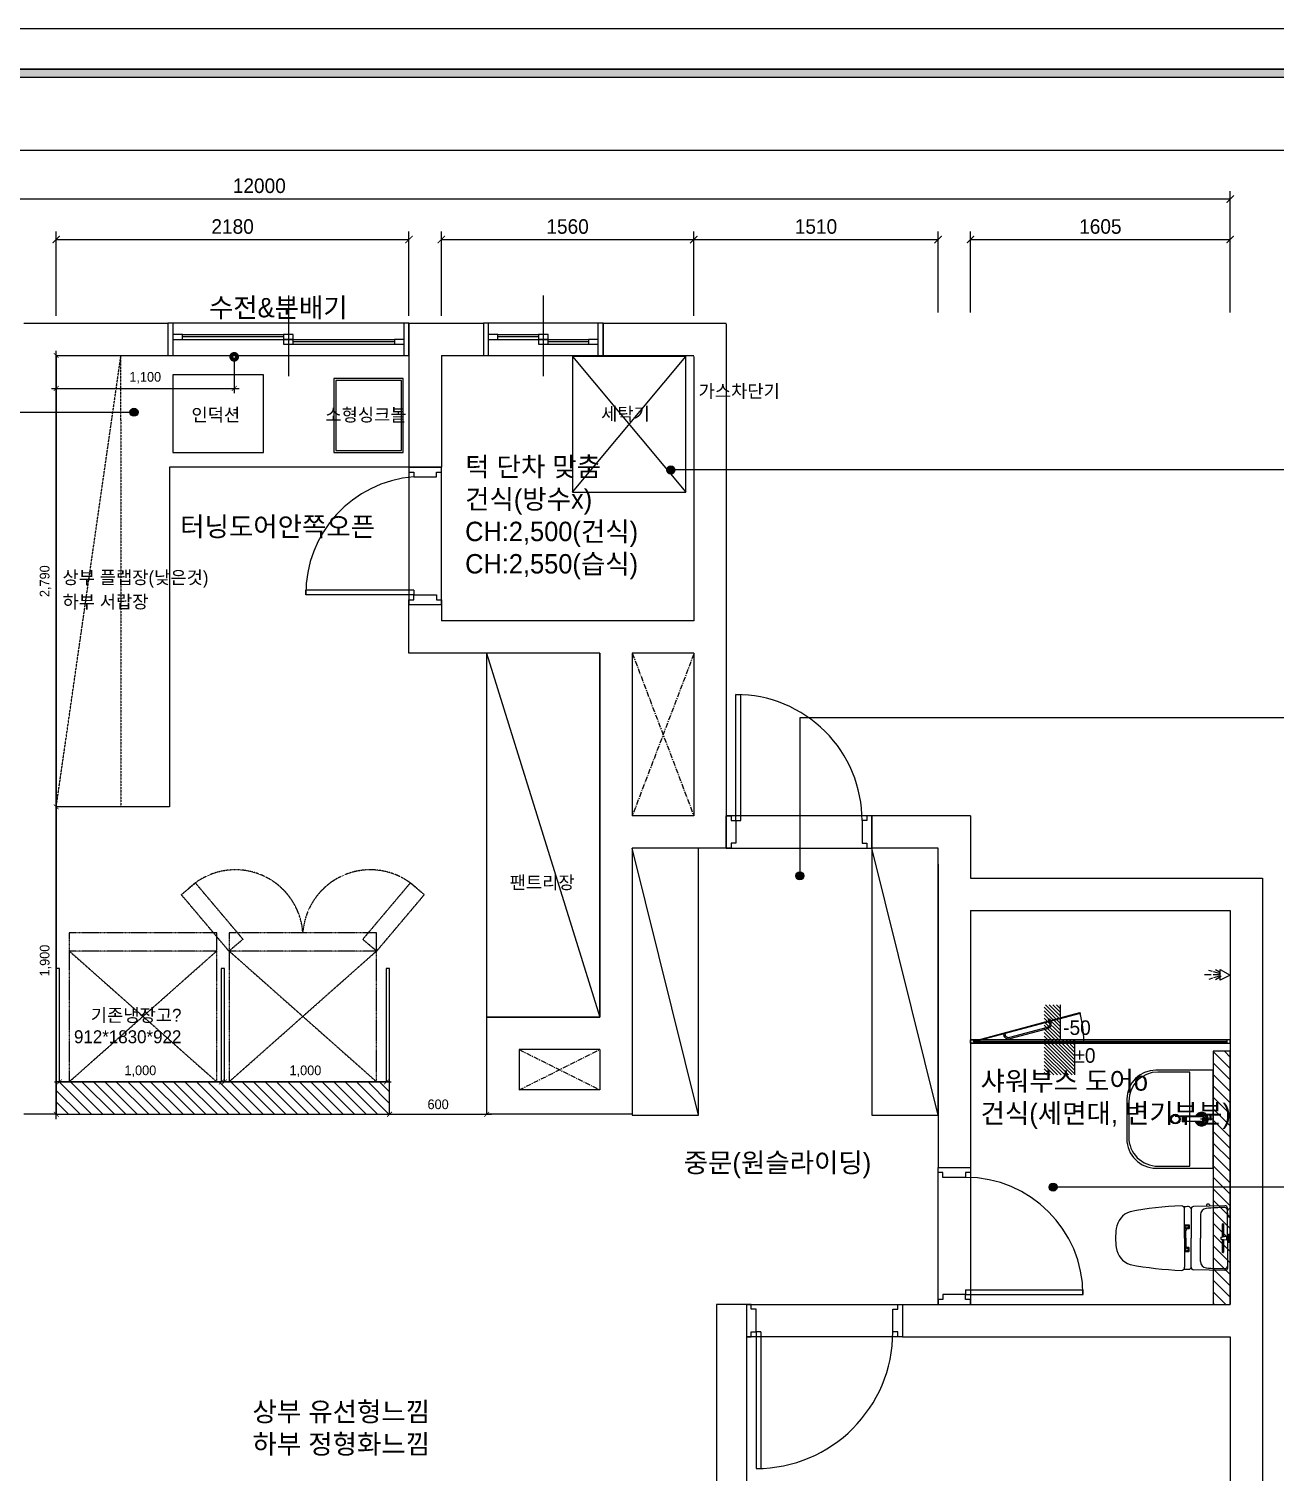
# Model space of a CAD drawing. Header units: millimetres. Extents: x 217202 to 745838, y -6815 to 171372.
# Drawn here: x 225789 to 233490, y 64850 to 73772 of the extents above; entities that cross this region are included whole.
import ezdxf
from ezdxf.enums import TextEntityAlignment as Align

# ---------------------------------------------------------------- set-up
doc = ezdxf.new("R2010")
doc.units = ezdxf.units.MM
doc.header["$PDMODE"] = 3
for name, pattern in [('CENTER', [50.8, 31.75, -6.35, 6.35, -6.35]), ('DASHED', [0.75, 0.5, -0.25]), ('DASHEDX2', [1.5, 1, -0.5]), ('HID', [2.3, 1.5, -0.8]), ('HIDDEN', [0.375, 0.25, -0.125])]:
    doc.linetypes.add(name, pattern=pattern)
doc.layers.get('DEFPOINTS').update_dxf_attribs({"color": 248})
for name, color, linetype in [('0-ELC TEXT', 7, 'Continuous'), ('03-WAL NEW', 3, 'Continuous'), ('04_FUR', 6, 'Continuous'), ('06-FUR', 6, 'Continuous'), ('06-LIGHT', 4, 'Continuous'), ('07-DIM WAL', 5, 'Continuous'), ('BATH', 4, 'Continuous'), ('C-WALL1', 2, 'Continuous'), ('C-WIN', 4, 'Continuous'), ('CO-BATH', 6, 'Continuous'), ('FIN', 2, 'Continuous'), ('FORM(YOURNAME)-1', 1, 'Continuous'), ('FORM(YOURNAME)-11', 1, 'Continuous'), ('FUR', 8, 'DASHED'), ('HL', 6, 'HIDDEN'), ('TOILET-1', 6, 'Continuous'), ('도면층4', 4, 'Continuous'), ('도면층5', 5, 'Continuous'), ('욕실설비', 3, 'Continuous'), ('치수', 7, 'Continuous')]:
    doc.layers.add(name, color=color, linetype=linetype)
doc.styles.add('HY 울릉도 L', font='')
doc.styles.add('YOURNAME', font='HY울릉도M.TTF')
doc.styles.add('코레일둥고', font='Korail_Round_Gothic_Medium.ttf')
doc.styles.get('HY 울릉도 L').set_extended_font_data('HY울릉도L')
doc.dimstyles.new('30', dxfattribs={"dimscale": 30, "dimtxt": 2, "dimasz": 1, "dimexe": 1, "dimexo": 1, "dimgap": 1, "dimtad": 1, "dimdec": 0, "dimrnd": 0.05, "dimdsep": 46, "dimlunit": 6, "dimtxsty": 'HY 울릉도 L', "dimblk": 'ARCHTICK', "dimcen": 2.5, "dimdle": 1, "dimclrd": 133, "dimclre": 133, "dimclrt": 30, "dimadec": 0, "dimazin": 0, "dimtfac": 1, "dimtdec": 0, "dimtix": 1, "dimtmove": 2, "dimatfit": 3, "dimldrblk": 'ARCHTICK', "dimfxl": 1, "dimlwd": -1, "dimlwe": -1, "dimarcsym": 0})
doc.dimstyles.new('YOURNAME-50', dxfattribs={"dimscale": 50, "dimtxt": 1.8, "dimasz": 0.9, "dimexe": 1, "dimexo": 3, "dimgap": 0.7, "dimtad": 1, "dimdec": 0, "dimzin": 0, "dimdsep": 46, "dimtxsty": 'YOURNAME', "dimblk": 'ARCHTICK', "dimcen": 0, "dimclrd": 1, "dimclre": 1, "dimclrt": 7, "dimadec": 0, "dimazin": 0, "dimtfac": 1, "dimtdec": 0, "dimtix": 1, "dimtmove": 2, "dimatfit": 3, "dimldrblk": 'ARCHTICK', "dimfxl": 1, "dimtolj": 1, "dimtzin": 0, "dimarcsym": 0})

# ---------------------------------------------------------------- blocks, each defined once
blk = doc.blocks.new('FORM-ELEVATION')
at = {"layer": 'FORM(YOURNAME)-11'}
h = blk.add_hatch(color=256, dxfattribs=at)
h.dxf.hatch_style = 1
h.paths.add_polyline_path([(-10309, 35708), (71691, 35708), (71691, 35508), (-10309, 35508)])
h.paths.add_polyline_path([(-10309, -21492), (71691, -21492), (71691, -21692), (-10309, -21692)])
at = {"layer": 'DEFPOINTS', "color": 158}
for points in [[(-10309, -21692), (71691, -21692), (71691, 35708), (-10309, 35708)], [(-8309, 33708), (61071, 33708), (61071, -19692), (-8309, -19692)]]:
    blk.add_lwpolyline(points, close=True, dxfattribs=at)
at = {"layer": 'FORM(YOURNAME)-11', "color": 250}
blk.add_lwpolyline([(-11309, -22692), (72691, -22692), (72691, 36708), (-11309, 36708)], close=True, dxfattribs=at)
at = {"layer": 'FORM(YOURNAME)-11'}
blk.add_lwpolyline([(-10309, 35708), (71691, 35708), (71691, 35508), (-10309, 35508)], close=True, dxfattribs=at)
at = {"layer": 'FORM(YOURNAME)-11', "color": 3, "style": 'YOURNAME'}
for tag, height, p in [('1', 450, (71041, -1219)), ('2', 450, (71041, -1863)), ('3', 450, (71041, -3150)), ('4', 450, (71041, -5081)), ('5', 515, (71041, -7398)), ('6', 515, (71041, -9650)), ('7', 515, (71041, -11903)), ('8', 515, (71041, -14155)), ('9', 515, (71041, -16408)), ('10', 515, (66791, -18596)), ('11', 515, (71041, -18660)), ('12', 515, (66791, -20848)), ('13', 515, (71041, -20848))]:
    blk.add_attdef(tag, text='', height=height, dxfattribs=at).set_placement(p, align=Align.MIDDLE_RIGHT)
blk = doc.blocks.new('_ArchTick')
at = {"color": 0, "linetype": 'ByBlock', "const_width": 0.15}
blk.add_lwpolyline([(-0.5, -0.5), (0.5, 0.5)], dxfattribs=at)
blk = doc.blocks.new('*D8')
at = {"layer": 'DEFPOINTS', "color": 0, "transparency": 16777216}
for p in [(221212.8, 72719.6), (221212.8, 71869.6), (233212.8, 71869.6)]:
    blk.add_point(p, dxfattribs=at)
at = {"layer": '치수', "color": 1, "lineweight": -2, "transparency": 16777216}
for p, q in [((221212.8, 72019.6), (221212.8, 72769.6)), ((233212.8, 72719.6), (221212.8, 72719.6)), ((233212.8, 72019.6), (233212.8, 72769.6))]:
    blk.add_line(p, q, dxfattribs=at)
at = {"layer": '치수', "color": 1, "lineweight": -2, "transparency": 16777216, "xscale": 45, "yscale": 45, "zscale": 45, "rotation": 180}
blk.add_blockref('_ArchTick', (221212.8, 72719.6), dxfattribs=at)
at = {"layer": '치수', "color": 1, "lineweight": -2, "transparency": 16777216, "xscale": 45, "yscale": 45, "zscale": 45}
blk.add_blockref('_ArchTick', (233212.8, 72719.6), dxfattribs=at)
at = {"layer": '치수', "color": 7, "transparency": 16777216, "insert": (227212.8, 72801.4), "char_height": 90, "attachment_point": 5, "style": 'YOURNAME'}
blk.add_mtext('\\A1;12000', dxfattribs=at)
blk = doc.blocks.new('*D9')
at = {"layer": 'DEFPOINTS', "color": 0, "transparency": 16777216}
for p in [(228137.8, 72469.6), (225957.8, 71847.6), (228137.8, 71847.6)]:
    blk.add_point(p, dxfattribs=at)
at = {"layer": '치수', "color": 1, "lineweight": -2, "transparency": 16777216}
for p, q in [((225957.8, 71997.6), (225957.8, 72519.6)), ((225957.8, 72469.6), (228137.8, 72469.6)), ((228137.8, 71997.6), (228137.8, 72519.6))]:
    blk.add_line(p, q, dxfattribs=at)
at = {"layer": '치수', "color": 1, "lineweight": -2, "transparency": 16777216, "xscale": 45, "yscale": 45, "zscale": 45, "rotation": 180}
blk.add_blockref('_ArchTick', (225957.8, 72469.6), dxfattribs=at)
at = {"layer": '치수', "color": 1, "lineweight": -2, "transparency": 16777216, "xscale": 45, "yscale": 45, "zscale": 45}
blk.add_blockref('_ArchTick', (228137.8, 72469.6), dxfattribs=at)
at = {"layer": '치수', "color": 7, "transparency": 16777216, "insert": (227047.8, 72549.6), "char_height": 90, "attachment_point": 5, "style": 'YOURNAME'}
blk.add_mtext('\\A1;2180', dxfattribs=at)
blk = doc.blocks.new('*D22')
at = {"layer": 'DEFPOINTS', "color": 0, "transparency": 16777216}
for p in [(229897.8, 72469.6), (228337.8, 71847.6), (229897.8, 71847.6)]:
    blk.add_point(p, dxfattribs=at)
at = {"layer": '치수', "color": 1, "lineweight": -2, "transparency": 16777216}
for p, q in [((228337.8, 71997.6), (228337.8, 72519.6)), ((228337.8, 72469.6), (229897.8, 72469.6)), ((229897.8, 71997.6), (229897.8, 72519.6))]:
    blk.add_line(p, q, dxfattribs=at)
at = {"layer": '치수', "color": 1, "lineweight": -2, "transparency": 16777216, "xscale": 45, "yscale": 45, "zscale": 45, "rotation": 180}
blk.add_blockref('_ArchTick', (228337.8, 72469.6), dxfattribs=at)
at = {"layer": '치수', "color": 1, "lineweight": -2, "transparency": 16777216, "xscale": 45, "yscale": 45, "zscale": 45}
blk.add_blockref('_ArchTick', (229897.8, 72469.6), dxfattribs=at)
at = {"layer": '치수', "color": 7, "transparency": 16777216, "insert": (229117.8, 72549.6), "char_height": 90, "attachment_point": 5, "style": 'YOURNAME'}
blk.add_mtext('\\A1;1560', dxfattribs=at)
blk = doc.blocks.new('*D25')
at = {"layer": 'DEFPOINTS', "color": 0, "transparency": 16777216}
for p in [(233212.8, 72469.6), (231607.8, 71869.6), (233212.8, 71869.6)]:
    blk.add_point(p, dxfattribs=at)
at = {"layer": '치수', "color": 1, "lineweight": -2, "transparency": 16777216}
for p, q in [((231607.8, 72019.6), (231607.8, 72519.6)), ((231607.8, 72469.6), (233212.8, 72469.6)), ((233212.8, 72019.6), (233212.8, 72519.6))]:
    blk.add_line(p, q, dxfattribs=at)
at = {"layer": '치수', "color": 1, "lineweight": -2, "transparency": 16777216, "xscale": 45, "yscale": 45, "zscale": 45, "rotation": 180}
blk.add_blockref('_ArchTick', (231607.8, 72469.6), dxfattribs=at)
at = {"layer": '치수', "color": 1, "lineweight": -2, "transparency": 16777216, "xscale": 45, "yscale": 45, "zscale": 45}
blk.add_blockref('_ArchTick', (233212.8, 72469.6), dxfattribs=at)
at = {"layer": '치수', "color": 7, "transparency": 16777216, "insert": (232410.3, 72549.6), "char_height": 90, "attachment_point": 5, "style": 'YOURNAME'}
blk.add_mtext('\\A1;1605', dxfattribs=at)
blk = doc.blocks.new('*D26')
at = {"layer": 'DEFPOINTS', "color": 0, "transparency": 16777216}
for p in [(231407.8, 72469.6), (229897.8, 71847.6), (231407.8, 71869.6)]:
    blk.add_point(p, dxfattribs=at)
at = {"layer": '치수', "color": 1, "lineweight": -2, "transparency": 16777216}
for p, q in [((229897.8, 71997.6), (229897.8, 72519.6)), ((229897.8, 72469.6), (231407.8, 72469.6)), ((231407.8, 72019.6), (231407.8, 72519.6))]:
    blk.add_line(p, q, dxfattribs=at)
at = {"layer": '치수', "color": 1, "lineweight": -2, "transparency": 16777216, "xscale": 45, "yscale": 45, "zscale": 45, "rotation": 180}
blk.add_blockref('_ArchTick', (229897.8, 72469.6), dxfattribs=at)
at = {"layer": '치수', "color": 1, "lineweight": -2, "transparency": 16777216, "xscale": 45, "yscale": 45, "zscale": 45}
blk.add_blockref('_ArchTick', (231407.8, 72469.6), dxfattribs=at)
at = {"layer": '치수', "color": 7, "transparency": 16777216, "insert": (230652.8, 72549.6), "char_height": 90, "attachment_point": 5, "style": 'YOURNAME'}
blk.add_mtext('\\A1;1510', dxfattribs=at)
blk = doc.blocks.new('*D28')
at = {"layer": 'C-WIN', "color": 133, "transparency": 16777216}
for p, q in [((225957.8, 71722.6), (225957.8, 71519.5)), ((227057.8, 71722.6), (227057.8, 71519.5)), ((225927.8, 71549.5), (227087.8, 71549.5))]:
    blk.add_line(p, q, dxfattribs=at)
at = {"layer": 'DEFPOINTS', "color": 0, "transparency": 16777216}
for p in [(225957.8, 71752.6), (227057.8, 71752.6), (227057.8, 71549.5)]:
    blk.add_point(p, dxfattribs=at)
at = {"layer": 'C-WIN', "color": 133, "transparency": 16777216, "xscale": 30, "yscale": 30, "zscale": 30, "rotation": 180}
blk.add_blockref('_ArchTick', (225957.8, 71549.5), dxfattribs=at)
at = {"layer": 'C-WIN', "color": 133, "transparency": 16777216, "xscale": 30, "yscale": 30, "zscale": 30}
blk.add_blockref('_ArchTick', (227057.8, 71549.5), dxfattribs=at)
at = {"layer": 'C-WIN', "color": 30, "transparency": 16777216, "insert": (226507.8, 71615.2), "char_height": 60, "attachment_point": 5, "style": 'HY 울릉도 L'}
blk.add_mtext('1,100', dxfattribs=at)
blk = doc.blocks.new('B-003')
blk.add_line((0, 0), (0, -65))
at = {"layer": 'CO-BATH'}
for p, q in [((-252.5, 0), (-252.5, -295)), ((252.5, 0), (-252.5, 0)), ((252.5, -295), (252.5, 0)), ((-102.5, -445), (102.5, -445))]:
    blk.add_line(p, q, dxfattribs=at)
at = {"layer": 'CO-BATH', "color": 8}
for p, q in [((-12.5, -60), (-12.5, -150.5)), ((12.5, -60), (12.5, -150.5)), ((-242.5, -120), (-242.5, -285)), ((242.5, -120), (-242.5, -120)), ((242.5, -285), (242.5, -120)), ((-14.5, -155.5), (-14.5, -160.5)), ((-14.5, -160.5), (14.5, -160.5)), ((-13.5, -150.5), (-13.5, -155.5)), ((13.5, -150.5), (13.5, -155.5)), ((14.5, -155.5), (14.5, -160.5)), ((-92.5, -435), (92.5, -435))]:
    blk.add_line(p, q, dxfattribs=at)
at = {"layer": 'CO-BATH', "color": 251}
for p, q in [((-14.5, -155.5), (14.5, -155.5)), ((-13.5, -150.5), (13.5, -150.5))]:
    blk.add_line(p, q, dxfattribs=at)
at = {"layer": 'CO-BATH', "color": 8}
blk.add_circle((0, -195), 25, dxfattribs=at)
at = {"layer": 'CO-BATH', "color": 251}
blk.add_circle((0, -195), 20, dxfattribs=at)
at = {"layer": 'CO-BATH', "color": 8}
for centre, radius, start, end in [((0, -60), 35, 290.92481, 249.07514), ((0, -60), 12.5, 359.99998, 179.99998), ((-92.5, -285), 150, 180, 270), ((92.5, -285), 150, 270, 0)]:
    blk.add_arc(centre, radius, start, end, dxfattribs=at)
at = {"layer": 'CO-BATH', "color": 251}
for radius, start, end in [(30, 294.62429, 245.37566), (25, 299.99998, 239.99998), (18, 313.98294, 226.01701)]:
    blk.add_arc((0, -60), radius, start, end, dxfattribs=at)
at = {"layer": 'CO-BATH'}
for centre, start, end in [((-102.5, -295), 180, 270), ((102.5, -295), 270, 0)]:
    blk.add_arc(centre, 150, start, end, dxfattribs=at)
blk = doc.blocks.new('A$C4B2D31F0')
at = {"layer": 'FIN', "color": 4}
for p, q in [((185, 690.9), (20.4, 690.9)), ((37.2, 692.3), (24.7, 692.3)), ((37.2, 692.3), (49.7, 692.3)), ((200.9, 690.9), (365.5, 690.9)), ((12.6, 465.9), (192.9, 465.9)), ((47.7, 523.7), (192.9, 523.7)), ((338.2, 523.7), (192.9, 523.7)), ((373.3, 465.9), (192.9, 465.9)), ((192.9, 426.6), (13.7, 426.6)), ((192.9, 426.6), (372.2, 426.6))]:
    blk.add_line(p, q, dxfattribs=at)
for points in [[(20.4, 690.9), (7.9, 690.9, 0.421209), (-7.1, 675.5), (-2.4, 480.5, 0.001659)], [(365.5, 690.9), (378, 690.9, -0.421209), (392.9, 675.5), (388.3, 480.5, -0.001659)], [(12.6, 465.9, 0.371724), (-1.8, 451.2, 0.003515), (-1, 420.3, 0.320541)], [(373.3, 465.9, -0.371724), (387.7, 451.2, -0.003515), (386.9, 420.3, -0.320541)]]:
    blk.add_lwpolyline(points, format="xyb", dxfattribs=at)
for centre, radius, start, end in [((1004.3, 663.1), 1000, 179.31159, 185.94375), ((20.4, 674.9), 16, 90, 179.31159), ((24.7, 707.3), 15, 180, 270), ((49.7, 707.3), 15, 270, 0), ((365.5, 674.9), 16, 0.68841, 90), ((-618.4, 663.1), 1000, 354.05625, 0.68841), ((49.4, 563.7), 40, 185.94375, 267.51291), ((336.5, 563.7), 40, 272.48709, 354.05625), ((12.6, 480.9), 15, 181.36509, 270), ((373.3, 480.9), 15, 270, 358.63491), ((13.7, 406.6), 20, 90, 182.3333), ((2197.7, 495.6), 2205.9, 182.3333, 190.60807), ((-1811.8, 495.6), 2205.9, 349.39193, 357.6667), ((372.2, 406.6), 20, 357.6667, 90), ((148.7, 128.9), 125.5, 198.2964, 263.42408), ((237.2, 128.9), 125.5, 276.57592, 341.7036), ((192.9, 405.9), 405.9, 261.69926, 270), ((192.9, 405.9), 405.9, 270, 278.30074)]:
    blk.add_arc(centre, radius, start, end, dxfattribs=at)
at = {"layer": 'HL', "linetype": 'Continuous'}
for p, q in [((106.4, 666.3), (184.4, 666.3)), ((106.4, 659.3), (185.5, 659.3)), ((168.9, 697.3), (168.9, 707.3)), ((168.9, 697.3), (216.9, 697.3)), ((186, 692.5), (180.6, 697.3)), ((181.6, 685.5), (186, 692.5)), ((187, 651.2), (181.6, 685.5)), ((181.6, 685.5), (204.3, 685.5)), ((186, 692.5), (199.9, 692.5)), ((187, 651.2), (198.9, 651.2)), ((198.9, 651.2), (204.3, 685.5)), ((199.9, 692.5), (205.3, 697.3)), ((204.3, 685.5), (199.9, 692.5)), ((200.4, 659.3), (279.4, 659.3)), ((201.4, 666.3), (279.4, 666.3)), ((216.9, 697.3), (216.9, 707.3)), ((-16, 576.9), (-16, 564.8)), ((-12, 580.9), (-4.8, 580.9)), ((-12, 560.8), (-4.3, 560.8)), ((192.9, 433.7), (146.6, 433.7)), ((192.9, 433.7), (239.3, 433.7))]:
    blk.add_line(p, q, dxfattribs=at)
for points in [[(110.4, 426.6), (110.4, 450.8, -0.414214), (114.4, 454.8), (130.9, 454.8, -0.414214), (134.9, 450.8), (134.9, 435.2), (134.9, 426.6)], [(275.5, 426.6), (275.5, 450.8, 0.414214), (271.5, 454.8), (255, 454.8, 0.414214), (251, 450.8), (251, 435.2), (251, 426.6)], [(134.9, 435.2), (144.6, 435.2, -0.414214), (146.6, 433.2), (146.6, 426.6)], [(251, 435.2), (241.3, 435.2, 0.414214), (239.3, 433.2), (239.3, 426.6)]]:
    blk.add_lwpolyline(points, format="xyb", dxfattribs=at)
for centre in [(122.9, 440.9), (262.9, 440.9)]:
    blk.add_circle(centre, 8, dxfattribs=at)
for centre, radius, start, end in [((106.4, 662.8), 3.5, 90, 270), ((279.4, 662.8), 3.5, 270, 90), ((-12, 576.9), 4, 90, 180), ((-12, 564.8), 4, 180, 270)]:
    blk.add_arc(centre, radius, start, end, dxfattribs=at)
blk = doc.blocks.new('AC-8')
at = {"layer": 'BATH'}
for p, q in [((-51, 54), (0, 143)), ((0, 143), (45, 54)), ((45, 54), (-51, 54)), ((-25, 47), (-46, 12)), ((-14, 47), (-28, -8)), ((-2, 49), (-2, -11)), ((10, 47), (25, -8)), ((22, 47), (43, 12)), ((-31, -16), (-41, -49)), ((-2, -27), (-2, -89)), ((28, -16), (38, -49))]:
    blk.add_line(p, q, dxfattribs=at)
blk = doc.blocks.new('A$C1AC25B95')
at = {"layer": '욕실설비', "color": 8}
for p, q in [((28, 72), (28, 75)), ((53, 74), (53, 75))]:
    blk.add_line(p, q, dxfattribs=at)
at = {"layer": 'TOILET-1', "linetype": 'Continuous', "xscale": 0.873786407766195, "yscale": 0.873786407766195, "zscale": 0.873786407766195, "rotation": 180}
blk.add_blockref('AC-8', (40, 125), dxfattribs=at)
blk = doc.blocks.new('손잡이01')
at = {"layer": 'CO-BATH'}
for p, q in [((8, 0), (0, 0)), ((0, 0), (0, -10)), ((8, 0), (8, -10)), ((292, 0), (300, 0)), ((292, 0), (292, -10)), ((300, 0), (300, -10)), ((30, -32), (270, -32)), ((30, -40), (270, -40))]:
    blk.add_line(p, q, dxfattribs=at)
for centre, radius, start, end in [((30, -10), 30, 180, 270), ((30, -10), 22, 180, 270), ((270, -10), 30, 270, 0), ((270, -10), 22, 270, 0)]:
    blk.add_arc(centre, radius, start, end, dxfattribs=at)
blk = doc.blocks.new('기존냉장고')
at = {"layer": 'FUR'}
for p, q in [((809, 0), (0, 912)), ((0, 0), (809, 912)), ((809, 0), (809, 912))]:
    blk.add_line(p, q, dxfattribs=at)
for points in [[(1230, 1120.2), (881.4, 826.2), (808.6, 912.6), (1157.2, 1206.6)], [(922, 0), (922, 912), (0, 912), (0, 0)], [(1230, -208.2), (881.4, 85.8), (808.6, -0.6), (1157.2, -294.6)]]:
    blk.add_lwpolyline(points, close=True, dxfattribs=at)
for centre, start, end in [((893, 873), 273.97571, 44.01768), ((893, 39), 315.98232, 86.02429)]:
    blk.add_arc(centre, 418, start, end, dxfattribs=at)
blk = doc.blocks.new('*D56')
at = {"layer": 'C-WALL1', "color": 133, "transparency": 16777216}
blk.add_line((227987.8, 67062.6), (228647.8, 67062.6), dxfattribs=at)
at = {"layer": 'DEFPOINTS', "color": 0, "transparency": 16777216}
for p in [(228017.8, 67062.6), (228617.8, 67062.6), (228617.8, 67062.6)]:
    blk.add_point(p, dxfattribs=at)
at = {"layer": 'C-WALL1', "color": 133, "transparency": 16777216, "xscale": 30, "yscale": 30, "zscale": 30, "rotation": 180}
blk.add_blockref('_ArchTick', (228017.8, 67062.6), dxfattribs=at)
at = {"layer": 'C-WALL1', "color": 133, "transparency": 16777216, "xscale": 30, "yscale": 30, "zscale": 30}
blk.add_blockref('_ArchTick', (228617.8, 67062.6), dxfattribs=at)
at = {"layer": 'C-WALL1', "color": 30, "transparency": 16777216, "insert": (228317.8, 67123.8), "char_height": 60, "attachment_point": 5, "style": 'HY 울릉도 L'}
blk.add_mtext('600', dxfattribs=at)
blk = doc.blocks.new('*D57')
at = {"layer": 'C-WALL1', "color": 133, "transparency": 16777216}
for p, q in [((225957.8, 67032.6), (225957.8, 68992.6)), ((225987.8, 68962.6), (225987.8, 68962.6)), ((225987.8, 67062.6), (225987.8, 67062.6))]:
    blk.add_line(p, q, dxfattribs=at)
at = {"layer": 'DEFPOINTS', "color": 0, "transparency": 16777216}
for p in [(225957.8, 68962.6), (225957.8, 68962.6), (225957.8, 67062.6)]:
    blk.add_point(p, dxfattribs=at)
at = {"layer": 'C-WALL1', "color": 133, "transparency": 16777216, "xscale": 30, "yscale": 30, "zscale": 30}
for p, rotation in [((225957.8, 68962.6), 90), ((225957.8, 67062.6), 270)]:
    blk.add_blockref('_ArchTick', p, dxfattribs=dict(at, rotation=rotation))
at = {"layer": 'C-WALL1', "color": 30, "transparency": 16777216, "insert": (225891.8, 68012.6), "char_height": 60, "attachment_point": 5, "rotation": 90, "style": 'HY 울릉도 L'}
blk.add_mtext('1,900', dxfattribs=at)
blk = doc.blocks.new('*D58')
at = {"layer": 'C-WALL1', "color": 133, "transparency": 16777216}
for p, q in [((225957.8, 68932.6), (225957.8, 71782.6)), ((225987.8, 71752.6), (225987.8, 71752.6)), ((225987.8, 68962.6), (225987.8, 68962.6))]:
    blk.add_line(p, q, dxfattribs=at)
at = {"layer": 'DEFPOINTS', "color": 0, "transparency": 16777216}
for p in [(225957.8, 71752.6), (225957.8, 71752.6), (225957.8, 68962.6)]:
    blk.add_point(p, dxfattribs=at)
at = {"layer": 'C-WALL1', "color": 133, "transparency": 16777216, "xscale": 30, "yscale": 30, "zscale": 30}
for p, rotation in [((225957.8, 71752.6), 90), ((225957.8, 68962.6), 270)]:
    blk.add_blockref('_ArchTick', p, dxfattribs=dict(at, rotation=rotation))
at = {"layer": 'C-WALL1', "color": 30, "transparency": 16777216, "insert": (225891.8, 70357.6), "char_height": 60, "attachment_point": 5, "rotation": 90, "style": 'HY 울릉도 L'}
blk.add_mtext('2,790', dxfattribs=at)
blk = doc.blocks.new('*D59')
at = {"layer": 'C-WALL1', "color": 133, "transparency": 16777216}
blk.add_line((225947.8, 67262.6), (227007.8, 67262.6), dxfattribs=at)
at = {"layer": 'DEFPOINTS', "color": 0, "transparency": 16777216}
for p in [(225977.8, 67262.6), (226977.8, 67262.6), (226977.8, 67262.6)]:
    blk.add_point(p, dxfattribs=at)
at = {"layer": 'C-WALL1', "color": 133, "transparency": 16777216, "xscale": 30, "yscale": 30, "zscale": 30, "rotation": 180}
blk.add_blockref('_ArchTick', (225977.8, 67262.6), dxfattribs=at)
at = {"layer": 'C-WALL1', "color": 133, "transparency": 16777216, "xscale": 30, "yscale": 30, "zscale": 30}
blk.add_blockref('_ArchTick', (226977.8, 67262.6), dxfattribs=at)
at = {"layer": 'C-WALL1', "color": 30, "transparency": 16777216, "insert": (226477.8, 67328.5), "char_height": 60, "attachment_point": 5, "style": 'HY 울릉도 L'}
blk.add_mtext('1,000', dxfattribs=at)
blk = doc.blocks.new('*D60')
at = {"layer": 'C-WALL1', "color": 133, "transparency": 16777216}
blk.add_line((226967.8, 67262.6), (228027.8, 67262.6), dxfattribs=at)
at = {"layer": 'DEFPOINTS', "color": 0, "transparency": 16777216}
for p in [(226997.8, 67262.6), (227997.8, 67262.6), (227997.8, 67262.6)]:
    blk.add_point(p, dxfattribs=at)
at = {"layer": 'C-WALL1', "color": 133, "transparency": 16777216, "xscale": 30, "yscale": 30, "zscale": 30, "rotation": 180}
blk.add_blockref('_ArchTick', (226997.8, 67262.6), dxfattribs=at)
at = {"layer": 'C-WALL1', "color": 133, "transparency": 16777216, "xscale": 30, "yscale": 30, "zscale": 30}
blk.add_blockref('_ArchTick', (227997.8, 67262.6), dxfattribs=at)
at = {"layer": 'C-WALL1', "color": 30, "transparency": 16777216, "insert": (227497.8, 67328.5), "char_height": 60, "attachment_point": 5, "style": 'HY 울릉도 L'}
blk.add_mtext('1,000', dxfattribs=at)

msp = doc.modelspace()

# ---------------------------------------------------------------- hatches: boundary and pattern name
h = msp.add_hatch()
h.set_pattern_fill('ANSI31', color=8, scale=5, angle=90)
h.set_pattern_definition([(135, (71435.807, 207944.536), (-11.2253202, -11.2253202), [])])
h.paths.add_polyline_path([(232253.4, 67305.7), (232253.4, 67522.6), (232163.4, 67522.6), (232163.4, 67739.5), (232063.4, 67739.5), (232063.4, 67305.7)])
at = {"layer": '0-ELC TEXT'}
h = msp.add_hatch(color=256, dxfattribs=at)
h.dxf.hatch_style = 1
edge = h.paths.add_edge_path()
edge.add_arc((226438.4, 71402.2), 25, 270, 630, ccw=False)
h = msp.add_hatch(color=256, dxfattribs=at)
h.dxf.hatch_style = 1
edge = h.paths.add_edge_path()
edge.add_arc((229756.1, 71045.2), 25, 270, 630, ccw=False)
h = msp.add_hatch(color=256, dxfattribs=at)
h.dxf.hatch_style = 1
edge = h.paths.add_edge_path()
edge.add_arc((229756.1, 71045.2), 25, 270, 630, ccw=False)
h = msp.add_hatch(color=256, dxfattribs=at)
h.dxf.hatch_style = 1
edge = h.paths.add_edge_path()
edge.add_arc((230553.2, 68536), 25, -450, -90)
h = msp.add_hatch(color=256, dxfattribs=at)
h.dxf.hatch_style = 1
edge = h.paths.add_edge_path()
edge.add_arc((230553.2, 68536), 25, -450, -90)
h = msp.add_hatch(color=256, dxfattribs=at)
h.dxf.hatch_style = 1
edge = h.paths.add_edge_path()
edge.add_arc((232118.2, 66612.3), 25, 270, 630, ccw=False)
h = msp.add_hatch(color=256, dxfattribs=at)
h.dxf.hatch_style = 1
edge = h.paths.add_edge_path()
edge.add_arc((232118.2, 66612.3), 25, 270, 630, ccw=False)
at = {"layer": '03-WAL NEW'}
h = msp.add_hatch(dxfattribs=at)
h.set_pattern_fill('_USER', color=256, scale=50, angle=-45, pattern_type=0)
h.set_pattern_definition([(315, (190978.55, 144652.27), (35.35534, 35.35534), [])])
h.paths.add_polyline_path([(233212.8, 67452.5), (233107.8, 67452.5), (233107.8, 65887.6), (233212.8, 65887.6)])
h = msp.add_hatch(dxfattribs=at)
h.set_pattern_fill('_USER', color=256, scale=50, angle=-45, pattern_type=0)
h.set_pattern_definition([(315, (1, 0), (35.355339, 35.355339), [])])
h.paths.add_polyline_path([(228017.8, 67062.6), (228017.8, 67262.6), (225957.8, 67262.6), (225957.8, 67062.6)])

# ---------------------------------------------------------------- linework, layer by layer
at = {"layer": '0-ELC TEXT'}
for p, q in [((224922.9, 71402.2), (226438.4, 71402.2)), ((234292.2, 71045.2), (229756.1, 71045.2)), ((234292.2, 66612.3), (232118.2, 66612.3))]:
    msp.add_line(p, q, dxfattribs=at)
msp.add_lwpolyline([(233567.7, 69512.9), (230553.2, 69512.9), (230553.2, 68536)], dxfattribs=at)
for centre in [(226438.4, 71402.2), (226438.4, 71402.2), (229756.1, 71045.2), (229756.1, 71045.2), (230553.2, 68536), (230553.2, 68536), (232118.2, 66612.3), (232118.2, 66612.3)]:
    msp.add_circle(centre, 25, dxfattribs=at)
at = {"layer": '03-WAL NEW'}
msp.add_lwpolyline([(233212.8, 67452.5), (233107.8, 67452.5), (233107.8, 65887.6), (233212.8, 65887.6), (233212.8, 67452.5)], dxfattribs=at)
msp.add_lwpolyline([(225957.8, 67062.6), (228017.8, 67062.6), (228017.8, 67262.6), (225957.8, 67262.6)], close=True, dxfattribs=at)
at = {"layer": '04_FUR', "linetype": 'HID'}
for p, q in [((225957.8, 68962.6), (226357.8, 71752.6)), ((226357.8, 71352.6), (226357.8, 71752.6)), ((226357.8, 71352.6), (226357.8, 68962.6)), ((226357.8, 68962.6), (225957.8, 68962.6))]:
    msp.add_line(p, q, dxfattribs=at)
at = {"layer": '04_FUR'}
msp.add_line((228137.8, 71752.6), (228137.8, 71062.6), dxfattribs=at)
msp.add_lwpolyline([(228137.8, 71062.6), (226657.8, 71062.6), (226657.8, 68962.6), (225957.8, 68962.6), (225957.8, 71752.6), (228137.8, 71752.6)], dxfattribs=at)
at = {"layer": '04_FUR', "color": 8}
for points in [[(226677.8, 71152.6), (227237.8, 71152.6), (227237.8, 71632.6), (226677.8, 71632.6)], [(227672.8, 71152.6), (228102.8, 71152.6), (228102.8, 71609.6), (227672.8, 71609.6)], [(227684.8, 71164.6), (228090.8, 71164.6), (228090.8, 71597.6), (227684.8, 71597.6)]]:
    msp.add_lwpolyline(points, close=True, dxfattribs=at)
at = {"layer": '04_FUR'}
for points in [[(225957.8, 67262.6), (225977.8, 67262.6), (225977.8, 67962.6), (225957.8, 67962.6)], [(226977.8, 67262.6), (226997.8, 67262.6), (226997.8, 67962.6), (226977.8, 67962.6)], [(227997.8, 67262.6), (228017.8, 67262.6), (228017.8, 67962.6), (227997.8, 67962.6)]]:
    msp.add_lwpolyline(points, close=True, dxfattribs=at)
at = {"layer": '06-FUR'}
for p, q in [((229147.8, 70907.6), (229847.8, 71747.6)), ((229147.8, 71747.6), (229847.8, 70907.6)), ((228617.8, 69912.6), (229317.8, 67662.6)), ((229927.8, 67057.6), (229517.8, 68707.6)), ((231407.8, 67057.6), (230997.8, 68707.6))]:
    msp.add_line(p, q, dxfattribs=at)
for points in [[(229147.8, 70907.6), (229847.8, 70907.6), (229847.8, 71747.6), (229147.8, 71747.6)], [(228617.8, 67662.6), (229317.8, 67662.6), (229317.8, 69912.6), (228617.8, 69912.6)], [(229517.8, 67057.6), (229927.8, 67057.6), (229927.8, 68707.6), (229517.8, 68707.6)], [(230997.8, 67057.6), (231407.8, 67057.6), (231407.8, 68707.6), (230997.8, 68707.6)]]:
    msp.add_lwpolyline(points, close=True, dxfattribs=at)
at = {"layer": '06-LIGHT'}
msp.add_lwpolyline([(232253.4, 67305.7), (232253.4, 67522.6), (232163.4, 67522.6), (232163.4, 67739.5)], dxfattribs=at)
at = {"layer": 'C-WALL1'}
for p, q in [((225757.8, 71952.6), (226647.8, 71952.6)), ((226647.8, 71952.6), (226647.8, 71752.6)), ((228137.8, 71952.6), (228137.8, 71752.6)), ((228137.8, 71952.6), (228597.8, 71952.6)), ((228597.8, 71952.6), (228597.8, 71752.6)), ((229337.8, 71952.6), (229337.8, 71752.6)), ((229337.8, 71952.6), (230097.8, 71952.6)), ((230097.8, 71947.6), (230097.8, 68907.6)), ((225957.8, 71752.6), (225957.8, 67062.6)), ((225957.8, 71752.6), (226647.8, 71752.6)), ((228137.8, 71752.6), (228137.8, 71062.6)), ((228337.8, 71752.6), (228597.8, 71752.6)), ((228337.8, 71752.6), (228337.8, 71062.6)), ((229337.8, 71752.6), (229897.8, 71752.6)), ((229897.8, 71747.6), (229897.8, 70112.6)), ((228137.8, 71062.6), (228337.8, 71062.6)), ((228137.8, 69912.6), (228137.8, 70212.6)), ((228337.8, 70212.6), (228137.8, 70212.6)), ((228337.8, 70212.6), (228337.8, 70112.6)), ((229897.8, 70112.6), (228337.8, 70112.6)), ((229317.8, 69912.6), (228137.8, 69912.6)), ((229317.8, 69912.6), (229317.8, 67662.6)), ((229517.8, 69912.6), (229517.8, 68907.6)), ((229897.8, 69912.6), (229517.8, 69912.6)), ((229897.8, 69912.6), (229897.8, 68907.6)), ((229897.8, 68907.6), (229517.8, 68907.6)), ((230097.8, 68907.6), (230097.8, 68707.6)), ((231607.8, 68907.6), (230997.8, 68907.6)), ((230997.8, 68907.6), (230997.8, 68707.6)), ((231607.8, 68907.6), (231607.8, 68522.6)), ((230097.8, 68707.6), (229517.8, 68707.6)), ((229517.8, 68707.6), (229517.8, 67062.6)), ((231407.8, 68707.6), (230999.8, 68707.6)), ((231407.8, 68607.6), (231407.8, 66732.6)), ((231607.8, 68522.6), (233412.8, 68522.6)), ((233412.8, 68522.6), (233412.8, 61152.6)), ((231607.8, 68322.6), (233212.8, 68322.6)), ((231607.8, 68322.6), (231607.8, 66732.6)), ((233212.8, 68322.6), (233212.8, 65887.6)), ((229317.8, 67662.6), (228617.8, 67662.6)), ((228617.8, 67662.6), (228617.8, 67062.6)), ((228817.8, 67462.6), (228817.8, 67212.6)), ((229317.8, 67462.6), (228817.8, 67462.6)), ((229317.8, 67462.6), (229317.8, 67212.6)), ((229317.8, 67212.6), (228817.8, 67212.6)), ((225957.8, 67062.6), (225757.8, 67062.6)), ((229517.8, 67062.6), (228617.8, 67062.6)), ((231407.8, 66732.6), (231607.8, 66732.6)), ((230037.8, 65887.6), (230037.8, 60758.6)), ((230222.8, 65887.6), (230037.8, 65887.6)), ((230222.8, 65887.6), (230222.8, 60558.6)), ((231187.8, 65887.6), (233212.8, 65887.6)), ((231187.8, 65887.6), (231187.8, 65687.6)), ((231187.8, 65687.6), (233212.8, 65687.6)), ((233212.8, 65687.6), (233212.8, 61352.6))]:
    msp.add_line(p, q, dxfattribs=at)
at = {"layer": 'C-WALL1', "color": 1, "linetype": 'CENTER'}
for p, q in [((229517.8, 69912.6), (229897.8, 68907.6)), ((229897.8, 69907.6), (229517.8, 68907.6)), ((228817.8, 67212.6), (229317.8, 67462.6)), ((228817.8, 67462.6), (229317.8, 67212.6))]:
    msp.add_line(p, q, dxfattribs=at)
at = {"layer": 'C-WIN'}
for p, q in [((228167.8, 70302.6), (228167.8, 70272.6)), ((231577.8, 65977.6), (231577.8, 65947.6)), ((230312.8, 65717.6), (230282.8, 65717.6))]:
    msp.add_line(p, q, dxfattribs=at)
at = {"layer": 'C-WIN', "const_width": 25}
msp.add_lwpolyline([(227040.3, 71744.6, 1), (227075.3, 71744.6, 1)], format="xyb", close=True, dxfattribs=at)
at = {"layer": 'CO-BATH'}
for p, q in [((231627.8, 67515.1), (233192.8, 67515.1)), ((231627.8, 67510.1), (233192.8, 67510.1))]:
    msp.add_line(p, q, dxfattribs=at)
for points in [[(232285.3, 67686.2), (231628.5, 67510.2), (231627.2, 67515), (232284, 67691)], [(232092.7, 67639.8), (232090.2, 67649.4), (232097.9, 67651.5), (232100.5, 67641.8)], [(231607.8, 67522.6), (231627.8, 67522.6), (231627.8, 67517.6), (231627.8, 67517.6), (231627.8, 67507.6), (231627.8, 67507.6), (231627.8, 67502.6), (231607.8, 67502.6)], [(233212.8, 67522.6), (233192.8, 67522.6), (233192.8, 67517.6), (233192.8, 67517.6), (233192.8, 67507.6), (233192.8, 67507.6), (233192.8, 67502.6), (233212.8, 67502.6)]]:
    msp.add_lwpolyline(points, close=True, dxfattribs=at)
at = {"layer": 'CO-BATH', "color": 8}
msp.add_lwpolyline([(231607.8, 67522.6), (231607.8, 67502.6), (233212.8, 67502.6), (233212.8, 67522.6)], close=True, dxfattribs=at)
msp.add_arc((231628.5, 67510.2), 680, 0.41412, 15.4213, dxfattribs=at)
at = {"layer": 'FUR'}
for p, q in [((226949.8, 68071.6), (226037.8, 67262.6)), ((226949.8, 67262.6), (226037.8, 68071.6)), ((226949.8, 68071.6), (226037.8, 68071.6))]:
    msp.add_line(p, q, dxfattribs=at)
msp.add_lwpolyline([(226949.8, 68184.6), (226037.8, 68184.6), (226037.8, 67262.6), (226949.8, 67262.6)], close=True, dxfattribs=at)
at = {"layer": '도면층4'}
for p, q in [((227392.8, 72124.6), (227392.8, 71624.6)), ((228967.8, 72124.6), (228967.8, 71624.6)), ((228137.8, 71952.6), (226647.8, 71952.6)), ((226647.8, 71952.6), (226647.8, 71752.6)), ((226677.8, 71952.6), (226677.8, 71752.6)), ((228107.8, 71752.6), (228107.8, 71952.6)), ((228137.8, 71752.6), (228137.8, 71952.6)), ((229337.8, 71952.6), (228597.8, 71952.6)), ((228597.8, 71952.6), (228597.8, 71752.6)), ((228627.8, 71952.6), (228627.8, 71752.6)), ((229307.8, 71752.6), (229307.8, 71952.6)), ((229337.8, 71752.6), (229337.8, 71952.6)), ((227362.8, 71867.6), (226737.8, 71867.6)), ((228047.8, 71837.6), (227422.8, 71837.6)), ((228937.8, 71867.6), (228687.8, 71867.6)), ((229247.8, 71837.6), (228997.8, 71837.6)), ((226647.8, 71752.6), (228137.8, 71752.6)), ((228597.8, 71752.6), (229337.8, 71752.6)), ((228137.8, 71062.6), (228137.8, 70212.6)), ((228337.8, 70212.6), (228337.8, 71062.6)), ((227500.3, 70272.6), (227500.3, 70302.6)), ((228167.8, 70302.6), (227500.8, 70302.6)), ((228167.8, 70272.6), (227500.3, 70272.6)), ((230157.8, 68877.6), (230157.8, 69657.6)), ((230157.8, 69657.6), (230187.8, 69657.6)), ((230187.8, 68877.6), (230187.8, 69657)), ((230997.8, 68907.6), (230097.8, 68907.6)), ((230157.8, 68877.6), (230187.8, 68877.6)), ((230097.8, 68707.6), (230997.8, 68707.6)), ((231407.8, 65887.6), (231407.8, 66732.6)), ((231607.8, 66732.6), (231607.8, 65887.6)), ((231577.8, 65977.6), (232302.8, 65977.6)), ((231577.8, 65947.6), (232303.4, 65947.6)), ((232303.4, 65947.6), (232303.4, 65977.6)), ((230222.8, 65887.6), (231187.8, 65887.6)), ((231187.8, 65687.6), (230222.8, 65687.6)), ((230282.8, 65717.6), (230282.8, 64872)), ((230312.8, 65717.6), (230312.8, 64872.6)), ((230282.8, 64872), (230312.8, 64872))]:
    msp.add_line(p, q, dxfattribs=at)
for points in [[(226737.8, 71852.6), (226737.8, 71882.6), (226677.8, 71882.6), (226677.8, 71852.6)], [(227422.8, 71852.6), (227422.8, 71882.6), (227362.8, 71882.6), (227362.8, 71852.6)], [(227422.8, 71822.6), (227422.8, 71852.6), (227362.8, 71852.6), (227362.8, 71822.6)], [(228107.8, 71822.6), (228107.8, 71852.6), (228047.8, 71852.6), (228047.8, 71822.6)], [(228687.8, 71852.6), (228687.8, 71882.6), (228627.8, 71882.6), (228627.8, 71852.6)], [(228997.8, 71852.6), (228997.8, 71882.6), (228937.8, 71882.6), (228937.8, 71852.6)], [(228997.8, 71822.6), (228997.8, 71852.6), (228937.8, 71852.6), (228937.8, 71822.6)], [(229307.8, 71822.6), (229307.8, 71852.6), (229247.8, 71852.6), (229247.8, 71822.6)]]:
    msp.add_lwpolyline(points, close=True, dxfattribs=at)
for points in [[(228137.8, 71062.6), (228137.8, 71032.6), (228167.8, 71032.6), (228167.8, 71002.6), (228307.8, 71002.6), (228307.8, 71032.6), (228337.8, 71032.6), (228337.8, 71062.6), (228137.8, 71062.6)], [(228137.8, 70212.6), (228137.8, 70242.6), (228167.8, 70242.6), (228167.8, 70272.6), (228307.8, 70272.6), (228307.8, 70242.6), (228337.8, 70242.6), (228337.8, 70212.6), (228137.8, 70212.6)], [(230097.8, 68907.6), (230127.8, 68907.6), (230127.8, 68877.6), (230157.8, 68877.6), (230157.8, 68737.6), (230127.8, 68737.6), (230127.8, 68707.6), (230097.8, 68707.6), (230097.8, 68907.6)], [(230997.8, 68907.6), (230967.8, 68907.6), (230967.8, 68877.6), (230937.8, 68877.6), (230937.8, 68737.6), (230967.8, 68737.6), (230967.8, 68707.6), (230997.8, 68707.6), (230997.8, 68907.6)], [(231607.8, 66732.6), (231607.8, 66702.6), (231577.8, 66702.6), (231577.8, 66672.6), (231437.8, 66672.6), (231437.8, 66702.6), (231407.8, 66702.6), (231407.8, 66732.6), (231607.8, 66732.6)], [(231607.8, 65887.6), (231607.8, 65917.6), (231577.8, 65917.6), (231577.8, 65947.6), (231437.8, 65947.6), (231437.8, 65917.6), (231407.8, 65917.6), (231407.8, 65887.6), (231607.8, 65887.6)], [(230222.8, 65687.6), (230252.8, 65687.6), (230252.8, 65717.6), (230282.8, 65717.6), (230282.8, 65857.6), (230252.8, 65857.6), (230252.8, 65887.6), (230222.8, 65887.6), (230222.8, 65687.6)], [(231187.8, 65687.6), (231157.8, 65687.6), (231157.8, 65717.6), (231127.8, 65717.6), (231127.8, 65857.6), (231157.8, 65857.6), (231157.8, 65887.6), (231187.8, 65887.6), (231187.8, 65687.6)]]:
    msp.add_lwpolyline(points, dxfattribs=at)
at = {"layer": '도면층5'}
for p, q in [((226737.8, 71882.6), (227362.8, 71882.6)), ((226737.8, 71852.6), (227362.8, 71852.6)), ((227422.8, 71852.6), (228047.8, 71852.6)), ((227422.8, 71822.6), (228047.8, 71822.6)), ((228687.8, 71882.6), (228937.8, 71882.6)), ((228687.8, 71852.6), (228937.8, 71852.6)), ((228997.8, 71852.6), (229247.8, 71852.6)), ((228997.8, 71822.6), (229247.8, 71822.6))]:
    msp.add_line(p, q, dxfattribs=at)
for centre, radius, start, end in [((228224.1, 70281.5), 723.3, 94.46094, 180.70325), ((230158.8, 68878), 779.1, 359.97113, 90.06971), ((231577.8, 65947.6), 725, 0, 90), ((230282.8, 65717.6), 845, 270, 0)]:
    msp.add_arc(centre, radius, start, end, dxfattribs=at)

# ---------------------------------------------------------------- block references
at = {"rotation": 270}
msp.add_blockref('A$C4B2D31F0', (232504.5, 66489.9), dxfattribs=at)
at = {"layer": '06-FUR', "xscale": 0.7874015748031495, "yscale": 0.7874015748031495, "zscale": 0.7874015748031495, "rotation": 89.99999999999999}
msp.add_blockref('A$C1AC25B95', (233212.8, 67891.3), dxfattribs=at)
at = {"layer": '07-DIM WAL', "xscale": 1.2, "yscale": 1.2, "zscale": 1.2, "rotation": 270}
msp.add_blockref('B-003', (233107.8, 67032.5), dxfattribs=at)
at = {"layer": 'C-WALL1', "rotation": 90}
msp.add_blockref('기존냉장고', (227937.8, 67262.6), dxfattribs=at)
at = {"layer": 'C-WALL1', "xscale": -1, "rotation": 14.99999999999955}
msp.add_blockref('손잡이01', (232101.8, 67637), dxfattribs=at)
at = {"layer": 'FORM(YOURNAME)-1', "xscale": 0.2500000000000001, "yscale": 0.2500000000000001, "zscale": 0.2500000000000001}
msp.add_blockref('FORM-ELEVATION', (220529, 64594.8), dxfattribs=at)

# ---------------------------------------------------------------- texts
at = {"layer": '0-ELC TEXT', "char_height": 120, "attachment_point": 1, "style": '코레일둥고'}
for s, insert in [('수전&분배기', (226901.4, 72108.7)), ('턱 단차 맞춤\\P건식(방수x)\\PCH:2,500(건식)\\PCH:2,550(습식)', (228484.7, 71125.4)), ('터닝도어안쪽오픈', (226723.9, 70754.9)), ('샤워부스 도어o\\P건식(세면대, 변기부분)', (231670.1, 67328.6)), ('중문(원슬라이딩)', (229835.5, 66823.6)), ('상부 유선형느낌\\P하부 정형화느낌', (227170.7, 65284.2))]:
    msp.add_mtext_dynamic_manual_height_columns(s, width=2440.606, gutter_width=6677.1, heights=[0], dxfattribs=dict(at, insert=insert))
at = {"layer": '06-FUR', "color": 8, "linetype": 'DASHEDX2', "style": '코레일둥고'}
for s, p in [('가스차단기', (229927.5, 71492.5)), ('인덕션', (226793.2, 71346)), ('소형싱크볼', (227621, 71346)), ('세탁기', (229325.1, 71351.7)), ('상부 플랩장(낮은것)', (225996.8, 70340.8)), ('하부 서랍장', (225996.8, 70190.8)), ('팬트리장', (228759.8, 68455.3)), ('기존냉장고?', (226171.7, 67634.5)), ('912*1830*922', (226067.7, 67501.7))]:
    msp.add_text(s, height=80, dxfattribs=at).set_placement(p)
at = {"layer": '도면층4', "style": '코레일둥고'}
for s, p in [('-50', (232180.7, 67553.1)), ('%%P0', (232250.1, 67380.9))]:
    msp.add_text(s, height=90, dxfattribs=at).set_placement(p)

# ---------------------------------------------------------------- dimensions: what is measured, and where the dimension line sits
at = {"layer": 'C-WALL1'}
for base, p1, p2, picture, middle in [((225957.8, 71752.6), (225957.8, 68962.6), (225957.8, 71752.6), '*D58', (225891.8, 70357.6)), ((225957.8, 68962.6), (225957.8, 67062.6), (225957.8, 68962.6), '*D57', (225891.8, 68012.6))]:
    dim = msp.add_linear_dim(base=base, p1=p1, p2=p2, angle=90, dimstyle='30', override={"dimfxl": 1.25}, dxfattribs=at)
    dim.commit()
    dim.dimension.update_dxf_attribs({"geometry": picture, "text_midpoint": middle})
for base, p1, p2, picture, middle in [((226977.8, 67262.6), (225977.8, 67262.6), (226977.8, 67262.6), '*D59', (226477.8, 67328.5)), ((227997.8, 67262.6), (226997.8, 67262.6), (227997.8, 67262.6), '*D60', (227497.8, 67328.5)), ((228617.8, 67062.6), (228017.8, 67062.6), (228617.8, 67062.6), '*D56', (228317.8, 67123.8))]:
    dim = msp.add_linear_dim(base=base, p1=p1, p2=p2, dimstyle='30', override={"dimfxl": 1.25}, dxfattribs=at)
    dim.commit()
    dim.dimension.update_dxf_attribs({"geometry": picture, "text_midpoint": middle})
at = {"layer": 'C-WIN'}
dim = msp.add_linear_dim(base=(227057.8, 71549.5), p1=(225957.8, 71752.6), p2=(227057.8, 71752.6), dimstyle='30', override={"dimfxl": 1.25}, dxfattribs=at)
dim.commit()
dim.dimension.update_dxf_attribs({"geometry": '*D28', "text_midpoint": (226507.8, 71615.2)})
at = {"layer": '치수'}
for base, p1, p2, picture, middle in [((221212.8, 72719.6), (233212.8, 71869.6), (221212.8, 71869.6), '*D8', (227212.8, 72801.4)), ((228137.8, 72469.6), (225957.8, 71847.6), (228137.8, 71847.6), '*D9', (227047.8, 72549.6)), ((229897.8, 72469.6), (228337.8, 71847.6), (229897.8, 71847.6), '*D22', (229117.8, 72549.6)), ((231407.8, 72469.6), (229897.8, 71847.6), (231407.8, 71869.6), '*D26', (230652.8, 72549.6)), ((233212.8, 72469.6), (231607.8, 71869.6), (233212.8, 71869.6), '*D25', (232410.3, 72549.6))]:
    dim = msp.add_linear_dim(base=base, p1=p1, p2=p2, angle=180, dimstyle='YOURNAME-50', override={"dimfxl": 1.25, "dimarcsym": 2}, dxfattribs=at)
    dim.commit()
    dim.dimension.update_dxf_attribs({"geometry": picture, "text_midpoint": middle})

doc.saveas('drawing.dxf')
